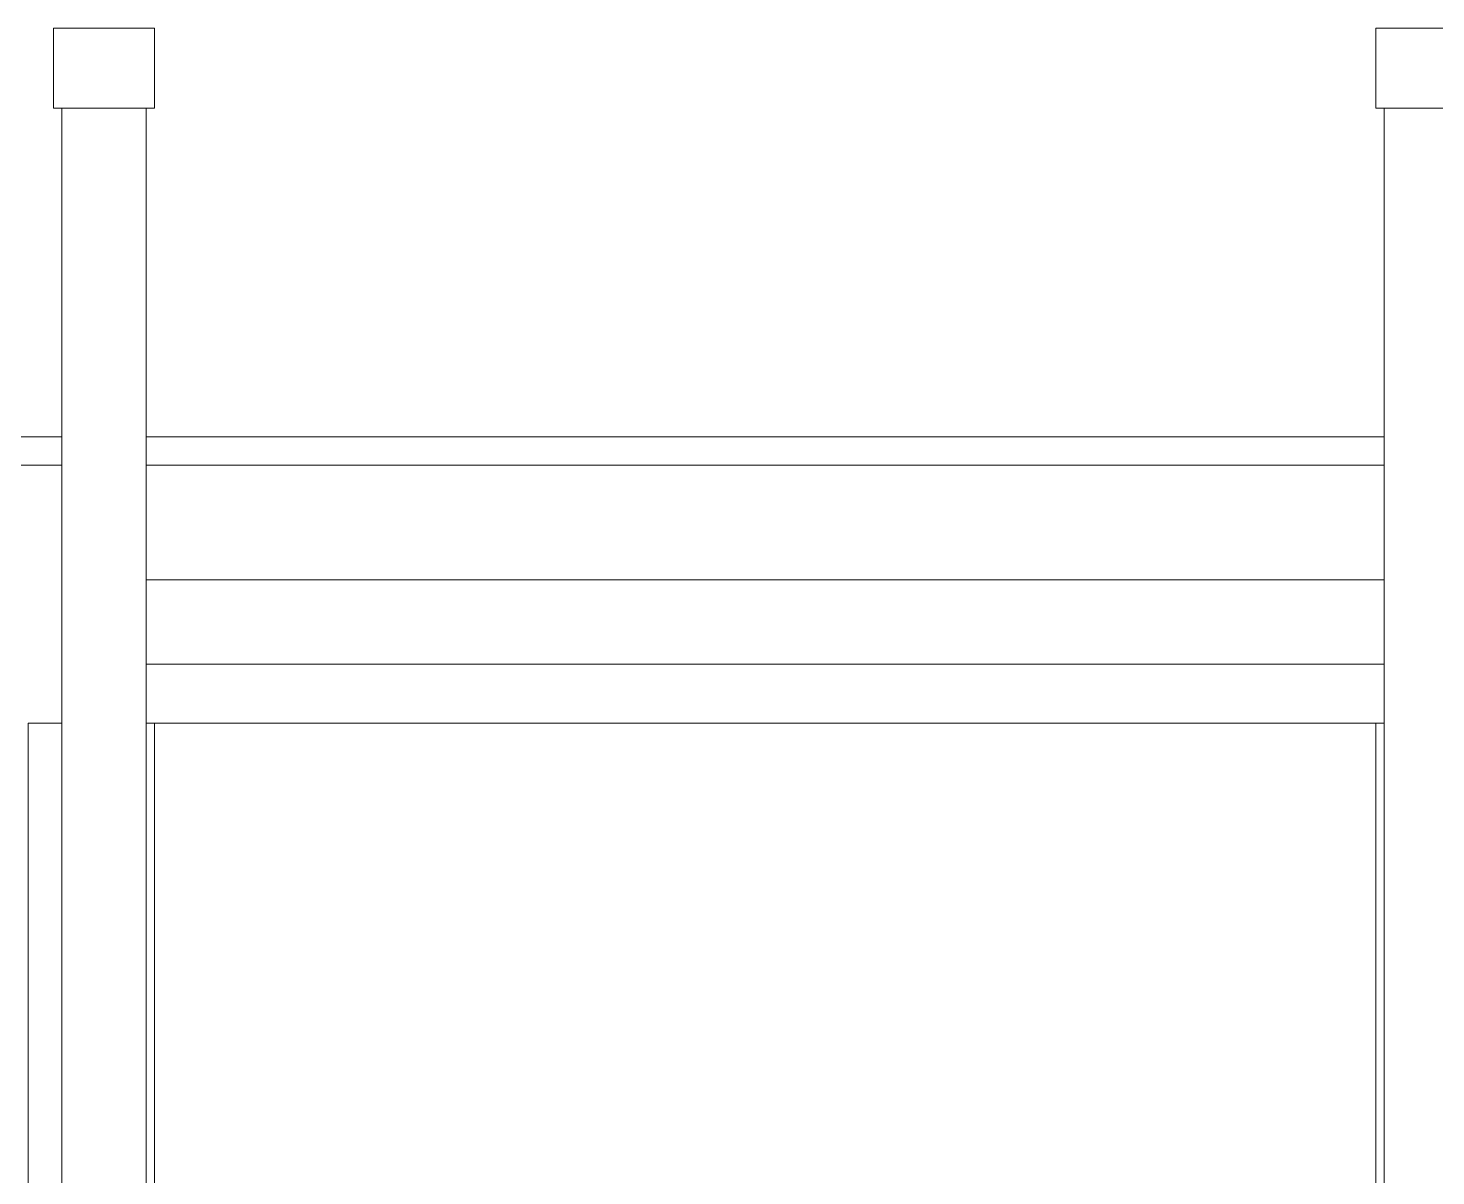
# Model space of a CAD drawing. Header units: inches. Extents: x 21386 to 98546, y -290 to 853.
# Drawn here: x 26007.7 to 26028.59, y 147.16 to 164.19 of the extents above; entities that cross this region are included whole.
import ezdxf

# ---------------------------------------------------------------- set-up
doc = ezdxf.new("R2010")
doc.units = ezdxf.units.IN
doc.header["$MEASUREMENT"] = 0
doc.layers.add('Q-SPCQ', color=91, linetype='Continuous', lineweight=13)
doc.layers.add('S-BEAM', color=12, linetype='Continuous', lineweight=13)

# ---------------------------------------------------------------- blocks, each defined once
blk = doc.blocks.new('lad500 - Standard-1624177-Building Section - East_West looking North')
at = {"layer": 'Q-SPCQ', "color": 8, "lineweight": 9}
for p, q in [((26008.078, 164.187), (26009.578, 164.187)), ((26008.078, 164.187), (26008.078, 163)), ((26009.578, 163), (26009.578, 164.187)), ((26027.703, 164.187), (26029.203, 164.187)), ((26027.703, 163), (26027.703, 164.187)), ((26009.578, 163), (26008.078, 163)), ((26008.203, 163), (26008.203, 0)), ((26009.453, 0), (26009.453, 163)), ((26029.203, 163), (26027.703, 163)), ((26027.828, 0), (26027.828, 163)), ((26027.828, 156), (26009.453, 156)), ((26009.453, 154.75), (26027.828, 154.75)), ((26007.703, 153.875), (26008.203, 153.875)), ((26007.703, 153.875), (26007.703, 144.875)), ((26009.453, 153.875), (26009.578, 153.875)), ((26009.578, 153.875), (26027.703, 153.875)), ((26009.578, 144.875), (26009.578, 153.875)), ((26027.703, 153.875), (26027.828, 153.875)), ((26027.703, 153.875), (26027.703, 144.875))]:
    blk.add_line(p, q, dxfattribs=at)
blk = doc.blocks.new('W-Wide Flange - W12X22-1624375-Building Section - East_West looking North')
at = {"layer": 'S-BEAM', "color": 8, "lineweight": 9}
for p, q in [((25985.89, 158.125), (26008.203, 158.125)), ((26009.453, 158.125), (26027.828, 158.125)), ((26008.203, 157.7), (25985.89, 157.7)), ((26027.828, 157.7), (26009.453, 157.7))]:
    blk.add_line(p, q, dxfattribs=at)

msp = doc.modelspace()

# ---------------------------------------------------------------- block references
at = {"layer": 'Q-SPCQ', "color": 8, "lineweight": 9}
msp.add_blockref('lad500 - Standard-1624177-Building Section - East_West looking North', (0, 0), dxfattribs=at)
at = {"layer": 'S-BEAM', "color": 8, "lineweight": 9}
msp.add_blockref('W-Wide Flange - W12X22-1624375-Building Section - East_West looking North', (0, 0), dxfattribs=at)

doc.saveas('drawing.dxf')
